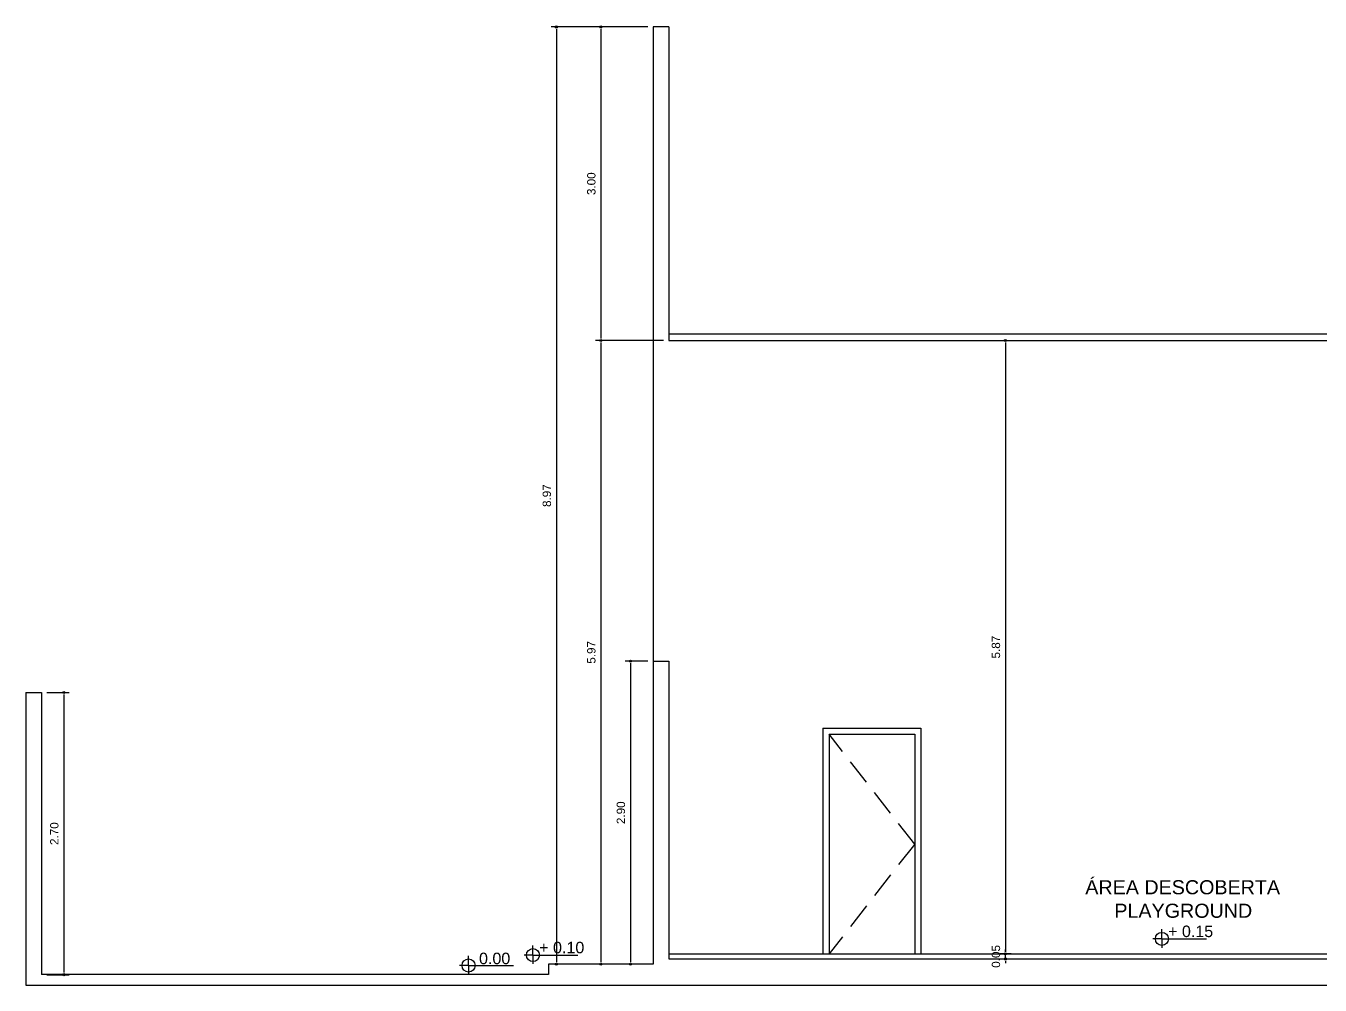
# Model space of a CAD drawing. Header units: millimetres. Extents: x 2125 to 3408, y 1171 to 1686.
# Drawn here: x 2608.99 to 2621.39, y 1489.68 to 1498.86 of the extents above; entities that cross this region are included whole.
import ezdxf

# ---------------------------------------------------------------- set-up
doc = ezdxf.new("R2010")
doc.units = ezdxf.units.MM
doc.linetypes.add('HIDDEN', pattern=[0.375, 0.25, -0.125])
for name, color, linetype in [('cotas', 7, 'Continuous'), ('ESQUADRIA', 3, 'Continuous'), ('Esquadrias_Portas', 2, 'Continuous'), ('PAREDE', 4, 'Continuous'), ('TEXTO01', 7, 'Continuous'), ('TEXTO03', 2, 'Continuous')]:
    doc.layers.add(name, color=color, linetype=linetype)
doc.styles.add('ROMANS', font='arial.ttf')
doc.styles.add('TEXTO1', font='swissko.ttf', dxfattribs={"width": 0.6, "height": 0.1})
doc.dimstyles.new('ESCALA 50', dxfattribs={"dimtxt": 0.08, "dimasz": 0.02, "dimexe": 0.05, "dimexo": 0.05, "dimgap": 0.05, "dimtad": 1, "dimlfac": -10, "dimzin": 1, "dimdsep": 46, "dimtxsty": 'ROMANS', "dimblk1": 'PPC', "dimblk2": 'PPC', "dimsah": 1, "dimcen": 0.02, "dimclrd": 7, "dimclre": 7, "dimclrt": 3, "dimadec": 0, "dimazin": 0, "dimtfac": 1, "dimtix": 1, "dimtmove": 1, "dimatfit": 3, "dimldrblk": 'PPC', "dimfxl": 0, "dimtolj": 1, "dimtzin": 12, "dimarcsym": 0})

# ---------------------------------------------------------------- blocks, each defined once
blk = doc.blocks.new('PPC')
at = {"color": 2}
blk.add_circle((0, 0), 0.5, dxfattribs=at)
blk = doc.blocks.new('*D504')
at = {"color": 7, "lineweight": -2, "transparency": 16777216}
for p, q in [((2609.194, 1492.481), (2609.407, 1492.481)), ((2609.357, 1492.461), (2609.357, 1489.801)), ((2609.194, 1489.781), (2609.407, 1489.781))]:
    blk.add_line(p, q, dxfattribs=at)
at = {"layer": 'DEFPOINTS', "color": 0, "transparency": 16777216}
for p in [(2609.144, 1492.481), (2609.144, 1489.781), (2609.357, 1489.781)]:
    blk.add_point(p, dxfattribs=at)
at = {"color": 7, "lineweight": -2, "transparency": 16777216, "xscale": 0.02, "yscale": 0.02, "zscale": 0.02}
for p, rotation in [((2609.357, 1492.481), 90), ((2609.357, 1489.781), 270)]:
    blk.add_blockref('PPC', p, dxfattribs=dict(at, rotation=rotation))
at = {"color": 3, "transparency": 16777216, "insert": (2609.266, 1491.131), "char_height": 0.08, "attachment_point": 5, "rotation": 90, "style": 'ROMANS'}
blk.add_mtext('\\A1;2.70', dxfattribs=at)
blk = doc.blocks.new('*D513')
at = {"color": 7, "lineweight": -2, "transparency": 16777216}
for p, q in [((2618.061, 1495.851), (2618.422, 1495.851)), ((2618.372, 1495.831), (2618.372, 1490.001)), ((2618.061, 1489.981), (2618.422, 1489.981))]:
    blk.add_line(p, q, dxfattribs=at)
at = {"layer": 'DEFPOINTS', "color": 0, "transparency": 16777216}
for p in [(2618.011, 1495.851), (2618.011, 1489.981), (2618.372, 1489.981)]:
    blk.add_point(p, dxfattribs=at)
at = {"color": 7, "lineweight": -2, "transparency": 16777216, "xscale": 0.02, "yscale": 0.02, "zscale": 0.02}
for p, rotation in [((2618.372, 1495.851), 90), ((2618.372, 1489.981), 270)]:
    blk.add_blockref('PPC', p, dxfattribs=dict(at, rotation=rotation))
at = {"color": 3, "transparency": 16777216, "insert": (2618.282, 1492.916), "char_height": 0.08, "attachment_point": 5, "rotation": 90, "style": 'ROMANS'}
blk.add_mtext('\\A1;5.87', dxfattribs=at)
blk = doc.blocks.new('*D514')
at = {"color": 7, "lineweight": -2, "transparency": 16777216}
for p, q in [((2614.949, 1498.851), (2614.449, 1498.851)), ((2614.499, 1498.831), (2614.499, 1495.871)), ((2615.099, 1495.851), (2614.449, 1495.851))]:
    blk.add_line(p, q, dxfattribs=at)
at = {"layer": 'DEFPOINTS', "color": 0, "transparency": 16777216}
for p in [(2614.999, 1498.851), (2614.499, 1495.851), (2615.149, 1495.851)]:
    blk.add_point(p, dxfattribs=at)
at = {"color": 7, "lineweight": -2, "transparency": 16777216, "xscale": 0.02, "yscale": 0.02, "zscale": 0.02}
for p, rotation in [((2614.499, 1498.851), 90), ((2614.499, 1495.851), 270)]:
    blk.add_blockref('PPC', p, dxfattribs=dict(at, rotation=rotation))
at = {"color": 3, "transparency": 16777216, "insert": (2614.408, 1497.351), "char_height": 0.08, "attachment_point": 5, "rotation": 90, "style": 'ROMANS'}
blk.add_mtext('\\A1;3.00', dxfattribs=at)
blk = doc.blocks.new('*D515')
at = {"color": 7, "lineweight": -2, "transparency": 16777216}
for p, q in [((2615.099, 1495.851), (2614.449, 1495.851)), ((2614.499, 1495.831), (2614.499, 1489.901))]:
    blk.add_line(p, q, dxfattribs=at)
at = {"layer": 'DEFPOINTS', "color": 0, "transparency": 16777216}
for p in [(2615.149, 1495.851), (2614.499, 1489.881), (2614.499, 1489.881)]:
    blk.add_point(p, dxfattribs=at)
at = {"color": 7, "lineweight": -2, "transparency": 16777216, "xscale": 0.02, "yscale": 0.02, "zscale": 0.02}
for p, rotation in [((2614.499, 1495.851), 90), ((2614.499, 1489.881), 270)]:
    blk.add_blockref('PPC', p, dxfattribs=dict(at, rotation=rotation))
at = {"color": 3, "transparency": 16777216, "insert": (2614.408, 1492.866), "char_height": 0.08, "attachment_point": 5, "rotation": 90, "style": 'ROMANS'}
blk.add_mtext('\\A1;5.97', dxfattribs=at)
blk = doc.blocks.new('*D516')
at = {"layer": 'DEFPOINTS', "color": 0, "linetype": 'Continuous', "transparency": 16777216}
for p in [(2614.999, 1498.851), (2614.073, 1489.881), (2614.999, 1489.881)]:
    blk.add_point(p, dxfattribs=at)
at = {"layer": 'PAREDE', "color": 7, "linetype": 'Continuous', "lineweight": -2, "transparency": 16777216}
for p, q in [((2614.949, 1498.851), (2614.023, 1498.851)), ((2614.073, 1498.831), (2614.073, 1489.901)), ((2614.949, 1489.881), (2614.023, 1489.881))]:
    blk.add_line(p, q, dxfattribs=at)
at = {"layer": 'PAREDE', "color": 7, "linetype": 'Continuous', "lineweight": -2, "transparency": 16777216, "xscale": 0.02, "yscale": 0.02, "zscale": 0.02}
for p, rotation in [((2614.073, 1498.851), 90), ((2614.073, 1489.881), 270)]:
    blk.add_blockref('PPC', p, dxfattribs=dict(at, rotation=rotation))
at = {"layer": 'PAREDE', "color": 3, "linetype": 'Continuous', "transparency": 16777216, "insert": (2613.982, 1494.366), "char_height": 0.08, "attachment_point": 5, "rotation": 90, "style": 'ROMANS'}
blk.add_mtext('\\A1;8.97', dxfattribs=at)
blk = doc.blocks.new('*D517')
at = {"color": 7, "lineweight": -2, "transparency": 16777216}
for p, q in [((2618.373, 1490.001), (2618.373, 1490.021)), ((2618.429, 1489.981), (2618.323, 1489.981)), ((2618.429, 1489.931), (2618.323, 1489.931)), ((2618.373, 1489.931), (2618.373, 1489.981)), ((2618.373, 1489.911), (2618.373, 1489.891))]:
    blk.add_line(p, q, dxfattribs=at)
at = {"layer": 'DEFPOINTS', "color": 0, "transparency": 16777216}
for p in [(2618.373, 1489.981), (2618.479, 1489.981), (2618.479, 1489.931)]:
    blk.add_point(p, dxfattribs=at)
at = {"color": 7, "lineweight": -2, "transparency": 16777216, "xscale": 0.02, "yscale": 0.02, "zscale": 0.02}
for p, rotation in [((2618.373, 1489.981), 270), ((2618.373, 1489.931), 90)]:
    blk.add_blockref('PPC', p, dxfattribs=dict(at, rotation=rotation))
at = {"color": 3, "transparency": 16777216, "insert": (2618.282, 1489.956), "char_height": 0.08, "attachment_point": 5, "rotation": 90, "style": 'ROMANS'}
blk.add_mtext('\\A1;0.05', dxfattribs=at)
blk = doc.blocks.new('new block4')
at = {"layer": 'TEXTO01'}
h = blk.add_hatch(dxfattribs=at)
h.set_pattern_fill('ANGLE', color=256)
h.set_pattern_definition([(0, (-2260.456, -913.906), (0, 6.985), [5.08, -1.905]), (90, (-2260.456, -913.906), (-6.985, 4e-16), [5.08, -1.905])])
h.paths.add_polyline_path([(0, 0), (0, -0.062, 0.414214), (0.062, 0)])
h.paths.add_polyline_path([(0, 0), (0, 0.062, 0.414214), (-0.062, 0)])
for q in [(-0.086, 0), (0, 0.093), (0.429, 0), (0, -0.085)]:
    blk.add_line((0, 0), q, dxfattribs=at)
blk.add_circle((0, 0), 0.0624, dxfattribs=at)
blk = doc.blocks.new('*D996')
at = {"color": 7, "lineweight": -2, "transparency": 16777216}
for p, q in [((2614.949, 1492.781), (2614.732, 1492.781)), ((2614.782, 1492.761), (2614.782, 1489.901)), ((2614.949, 1489.881), (2614.732, 1489.881))]:
    blk.add_line(p, q, dxfattribs=at)
at = {"layer": 'DEFPOINTS', "color": 0, "transparency": 16777216}
for p in [(2614.999, 1492.781), (2614.782, 1489.881), (2614.999, 1489.881)]:
    blk.add_point(p, dxfattribs=at)
at = {"color": 7, "lineweight": -2, "transparency": 16777216, "xscale": 0.02, "yscale": 0.02, "zscale": 0.02}
for p, rotation in [((2614.782, 1492.781), 90), ((2614.782, 1489.881), 270)]:
    blk.add_blockref('PPC', p, dxfattribs=dict(at, rotation=rotation))
at = {"color": 3, "transparency": 16777216, "insert": (2614.691, 1491.331), "char_height": 0.08, "attachment_point": 5, "rotation": 90, "style": 'ROMANS'}
blk.add_mtext('\\A1;2.90', dxfattribs=at)

msp = doc.modelspace()

# ---------------------------------------------------------------- linework, layer by layer
at = {"color": 1, "linetype": 'HIDDEN'}
for q in [(2616.6836, 1492.0814), (2616.6836, 1489.9814)]:
    msp.add_line((2617.5036, 1491.0314), q, dxfattribs=at)
msp.add_line((2614.9986, 1489.8814), (2613.9986, 1489.8814))
at = {"layer": 'ESQUADRIA'}
for p, q in [((2614.9986, 1498.8514), (2614.9986, 1492.7814)), ((2615.1486, 1498.8514), (2614.9986, 1498.8514)), ((2615.1486, 1498.8514), (2615.1486, 1495.8514)), ((2615.1486, 1495.8514), (2622.6486, 1495.8514))]:
    msp.add_line(p, q, dxfattribs=at)
at = {"layer": 'Esquadrias_Portas'}
for p, q in [((2616.6236, 1492.1414), (2617.5636, 1492.1414)), ((2616.6236, 1492.1414), (2616.6236, 1489.9814)), ((2617.5636, 1492.1414), (2617.5636, 1489.9814)), ((2616.6836, 1492.0814), (2617.5036, 1492.0814)), ((2616.6836, 1492.0814), (2616.6836, 1489.9814)), ((2617.5036, 1492.0814), (2617.5036, 1489.9814))]:
    msp.add_line(p, q, dxfattribs=at)
at = {"layer": 'PAREDE', "linetype": 'Continuous'}
for p, q in [((2622.6286, 1495.9114), (2615.1486, 1495.9114)), ((2608.9936, 1492.4814), (2609.1436, 1492.4814)), ((2608.9936, 1492.4814), (2608.9936, 1489.6814)), ((2609.1436, 1492.4814), (2609.1436, 1489.7814)), ((2615.1486, 1489.9814), (2622.6486, 1489.9814)), ((2615.1486, 1489.9314), (2622.6486, 1489.9314)), ((2613.9986, 1489.7814), (2609.1436, 1489.7814)), ((2613.9986, 1489.8814), (2613.9986, 1489.7814)), ((2608.9936, 1489.6814), (2632.9736, 1489.6814))]:
    msp.add_line(p, q, dxfattribs=at)
at = {"layer": 'PAREDE'}
for p, q in [((2614.9986, 1492.7814), (2615.1486, 1492.7814)), ((2614.9986, 1492.7814), (2614.9986, 1489.8814)), ((2615.1486, 1492.7814), (2615.1486, 1489.9314))]:
    msp.add_line(p, q, dxfattribs=at)

# ---------------------------------------------------------------- block references
at = {"layer": 'TEXTO01'}
for p in [(2619.8703, 1490.1239), (2613.849, 1489.9688), (2613.2324, 1489.869)]:
    msp.add_blockref('new block4', p, dxfattribs=at)

# ---------------------------------------------------------------- texts
at = {"layer": 'cotas', "ltscale": 0.0001, "char_height": 0.11, "width": 0.503613, "attachment_point": 1, "style": 'TEXTO1'}
for s, insert in [('{\\fSansSerif|b0|i0|c2|p2;\\W1;+ 0.15}', (2619.93, 1490.2509)), ('{\\fSansSerif|b0|i0|c2|p2;\\W1;+ 0.10}', (2613.9087, 1490.0959)), ('\\pi0.11193;{\\fSansSerif|b0|i0|c2|p2;\\W1;0.00}', (2613.2205, 1489.9918))]:
    msp.add_mtext(s, dxfattribs=dict(at, insert=insert))
at = {"layer": 'TEXTO03', "ltscale": 0.0001, "insert": (2618.7027, 1490.6855), "char_height": 0.09, "width": 2.694601, "attachment_point": 1, "style": 'TEXTO1'}
msp.add_mtext('\\pi0.43434;{\\fSansSerif|b0|i0|c2|p2;\\H1.5x;\\W1;\\C2;ÁREA DESCOBERTA \\P\\pi0.71257;PLAYGROUND}', dxfattribs=at)

# ---------------------------------------------------------------- dimensions: what is measured, and where the dimension line sits
for base, p1, p2, picture, middle in [((2614.4989, 1495.8514), (2614.9986, 1498.8514), (2615.1486, 1495.8514), '*D514', (2614.4081, 1497.3514)), ((2614.4989, 1489.8814), (2615.1486, 1495.8514), (2614.4989, 1489.8814), '*D515', (2614.4081, 1492.8664)), ((2618.3725, 1489.9814), (2618.0114, 1495.8514), (2618.0114, 1489.9814), '*D513', (2618.2816, 1492.9164)), ((2614.7822, 1489.8814), (2614.9986, 1492.7814), (2614.9986, 1489.8814), '*D996', (2614.6914, 1491.3314)), ((2609.3567, 1489.7814), (2609.1436, 1492.4814), (2609.1436, 1489.7814), '*D504', (2609.2658, 1491.1314)), ((2618.3727, 1489.9814), (2618.4793, 1489.9314), (2618.4793, 1489.9814), '*D517', (2618.2819, 1489.9564))]:
    dim = msp.add_linear_dim(base=base, p1=p1, p2=p2, angle=90, dimstyle='ESCALA 50')
    dim.commit()
    dim.dimension.update_dxf_attribs({"geometry": picture, "text_midpoint": middle})
at = {"layer": 'PAREDE', "linetype": 'Continuous'}
dim = msp.add_linear_dim(base=(2614.0733, 1489.8814), p1=(2614.9986, 1498.8514), p2=(2614.9986, 1489.8814), angle=90, dimstyle='ESCALA 50', dxfattribs=at)
dim.commit()
dim.dimension.update_dxf_attribs({"geometry": '*D516', "text_midpoint": (2613.9824, 1494.3664)})

doc.saveas('drawing.dxf')
